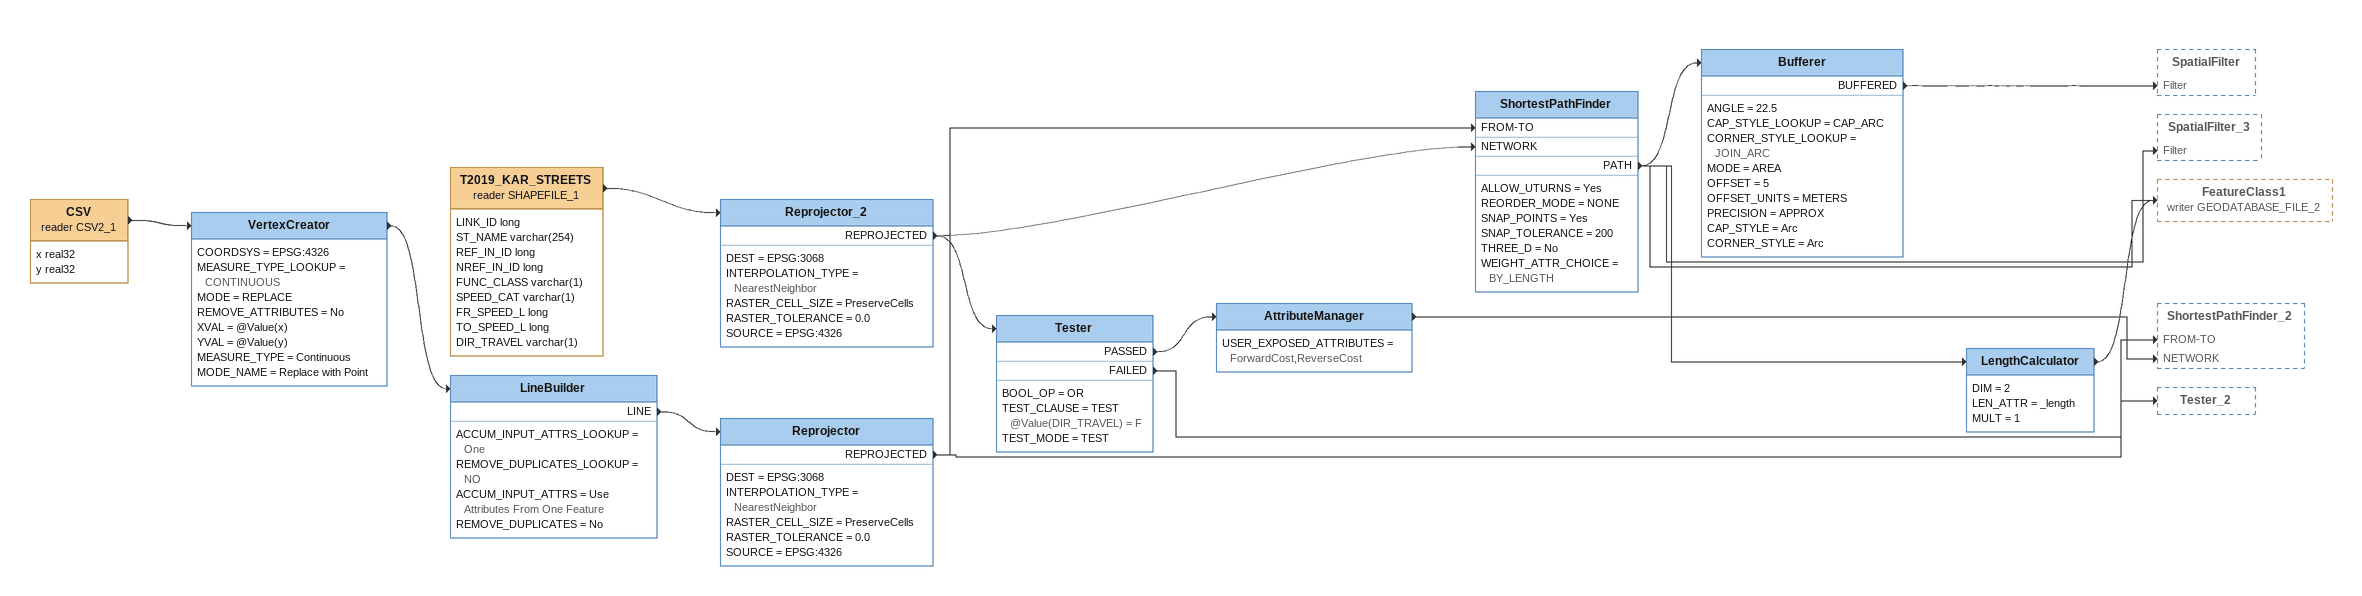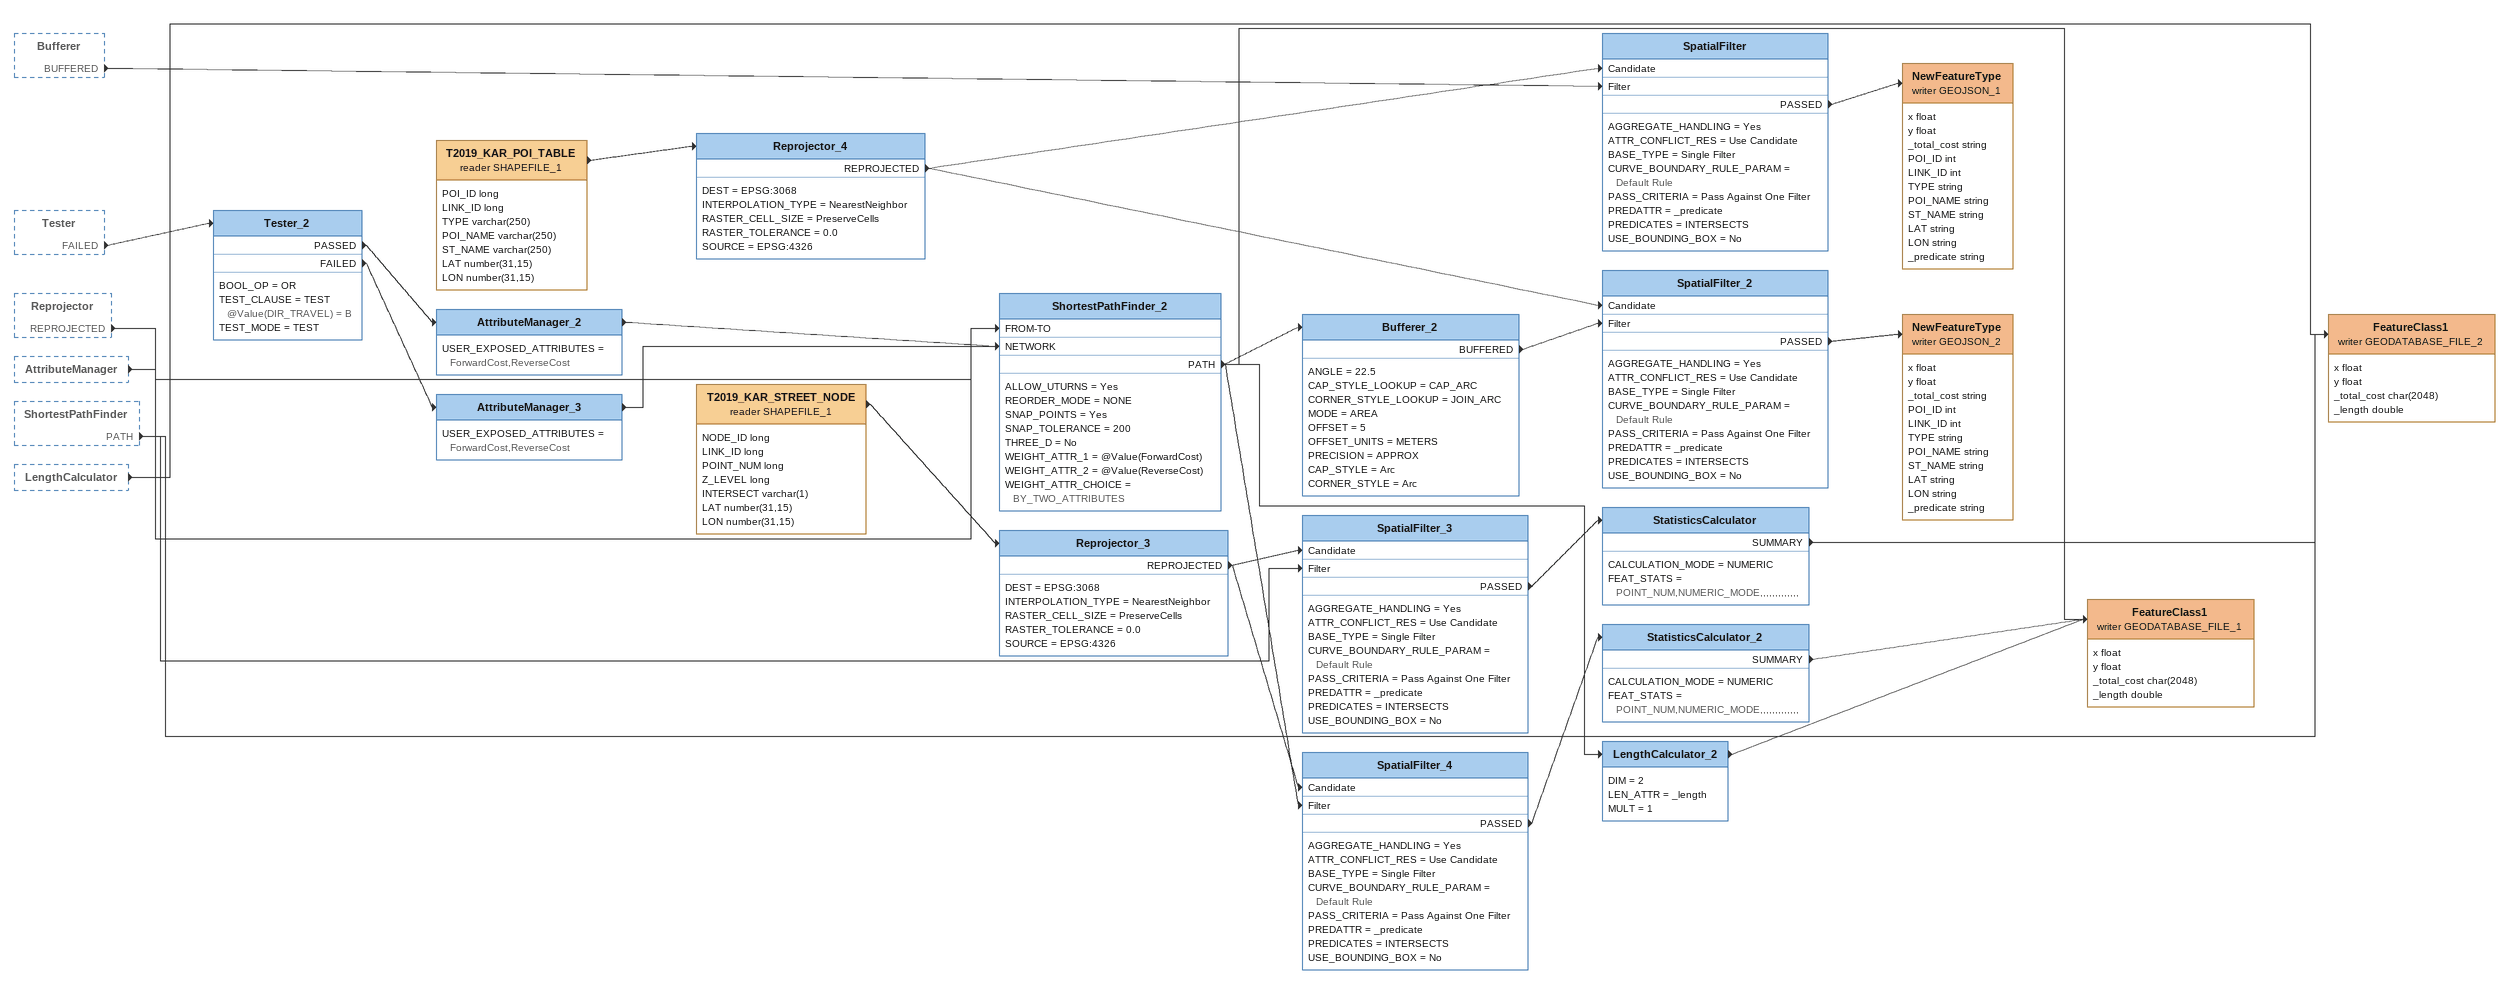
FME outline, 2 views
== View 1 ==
CSV (reader CSV2_1)
    attributes: x real32, y real32
    -> VertexCreator
VertexCreator
    COORDSYS = EPSG:4326
    MEASURE_TYPE_LOOKUP = CONTINUOUS
    MODE = REPLACE
    REMOVE_ATTRIBUTES = No
    XVAL = @Value(x)
    YVAL = @Value(y)
    MEASURE_TYPE = Continuous
    MODE_NAME = Replace with Point
    -> LineBuilder
LineBuilder
    ACCUM_INPUT_ATTRS_LOOKUP = One
    REMOVE_DUPLICATES_LOOKUP = NO
    ACCUM_INPUT_ATTRS = Use Attributes From One Feature
    REMOVE_DUPLICATES = No
    LINE -> Reprojector
Reprojector
    DEST = EPSG:3068
    INTERPOLATION_TYPE = NearestNeighbor
    RASTER_CELL_SIZE = PreserveCells
    RASTER_TOLERANCE = 0.0
    SOURCE = EPSG:4326
    REPROJECTED -> ShortestPathFinder [FROM-TO]
    REPROJECTED -> ShortestPathFinder_2 [FROM-TO]
T2019_KAR_STREETS (reader SHAPEFILE_1)
    attributes: LINK_ID long, ST_NAME varchar(254), REF_IN_ID long, NREF_IN_ID long, FUNC_CLASS varchar(1), SPEED_CAT varchar(1), FR_SPEED_L long, TO_SPEED_L long, DIR_TRAVEL varchar(1)
    -> Reprojector_2
Reprojector_2
    DEST = EPSG:3068
    INTERPOLATION_TYPE = NearestNeighbor
    RASTER_CELL_SIZE = PreserveCells
    RASTER_TOLERANCE = 0.0
    SOURCE = EPSG:4326
    REPROJECTED -> ShortestPathFinder [NETWORK]
    REPROJECTED -> Tester
ShortestPathFinder
    ALLOW_UTURNS = Yes
    REORDER_MODE = NONE
    SNAP_POINTS = Yes
    SNAP_TOLERANCE = 200
    THREE_D = No
    WEIGHT_ATTR_CHOICE = BY_LENGTH
    PATH -> Bufferer
    PATH -> SpatialFilter_3 [Filter]
    PATH -> LengthCalculator
    PATH -> FeatureClass1 (writer GEODATABASE_FILE_2)
Bufferer
    ANGLE = 22.5
    CAP_STYLE_LOOKUP = CAP_ARC
    CORNER_STYLE_LOOKUP = JOIN_ARC
    MODE = AREA
    OFFSET = 5
    OFFSET_UNITS = METERS
    PRECISION = APPROX
    CAP_STYLE = Arc
    CORNER_STYLE = Arc
    BUFFERED -> SpatialFilter [Filter]
LengthCalculator
    DIM = 2
    LEN_ATTR = _length
    MULT = 1
    -> FeatureClass1 (writer GEODATABASE_FILE_2)
Tester
    BOOL_OP = OR
    TEST_CLAUSE = TEST @Value(DIR_TRAVEL) = F
    TEST_MODE = TEST
    PASSED -> AttributeManager
    FAILED -> Tester_2
AttributeManager
    USER_EXPOSED_ATTRIBUTES = ForwardCost,ReverseCost
    -> ShortestPathFinder_2 [NETWORK]

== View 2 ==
Bufferer [outside]
    BUFFERED -> SpatialFilter [Filter]
Tester [outside]
    FAILED -> Tester_2
Reprojector [outside]
    REPROJECTED -> ShortestPathFinder_2 [FROM-TO]
AttributeManager [outside]
    -> ShortestPathFinder_2 [NETWORK]
ShortestPathFinder [outside]
    PATH -> SpatialFilter_3 [Filter]
    PATH -> FeatureClass1 (writer GEODATABASE_FILE_2)
LengthCalculator [outside]
    -> FeatureClass1 (writer GEODATABASE_FILE_2)
Tester_2
    BOOL_OP = OR
    TEST_CLAUSE = TEST @Value(DIR_TRAVEL) = B
    TEST_MODE = TEST
    PASSED -> AttributeManager_2
    FAILED -> AttributeManager_3
AttributeManager_2
    USER_EXPOSED_ATTRIBUTES = ForwardCost,ReverseCost
    -> ShortestPathFinder_2 [NETWORK]
AttributeManager_3
    USER_EXPOSED_ATTRIBUTES = ForwardCost,ReverseCost
    -> ShortestPathFinder_2 [NETWORK]
ShortestPathFinder_2
    ALLOW_UTURNS = Yes
    REORDER_MODE = NONE
    SNAP_POINTS = Yes
    SNAP_TOLERANCE = 200
    THREE_D = No
    WEIGHT_ATTR_1 = @Value(ForwardCost)
    WEIGHT_ATTR_2 = @Value(ReverseCost)
    WEIGHT_ATTR_CHOICE = BY_TWO_ATTRIBUTES
    PATH -> Bufferer_2
    PATH -> SpatialFilter_4 [Filter]
    PATH -> LengthCalculator_2
    PATH -> FeatureClass1 (writer GEODATABASE_FILE_1)
Bufferer_2
    ANGLE = 22.5
    CAP_STYLE_LOOKUP = CAP_ARC
    CORNER_STYLE_LOOKUP = JOIN_ARC
    MODE = AREA
    OFFSET = 5
    OFFSET_UNITS = METERS
    PRECISION = APPROX
    CAP_STYLE = Arc
    CORNER_STYLE = Arc
    BUFFERED -> SpatialFilter_2 [Filter]
LengthCalculator_2
    DIM = 2
    LEN_ATTR = _length
    MULT = 1
    -> FeatureClass1 (writer GEODATABASE_FILE_1)
T2019_KAR_POI_TABLE (reader SHAPEFILE_1)
    attributes: POI_ID long, LINK_ID long, TYPE varchar(250), POI_NAME varchar(250), ST_NAME varchar(250), LAT number(31,15), LON number(31,15)
    -> Reprojector_4
Reprojector_4
    DEST = EPSG:3068
    INTERPOLATION_TYPE = NearestNeighbor
    RASTER_CELL_SIZE = PreserveCells
    RASTER_TOLERANCE = 0.0
    SOURCE = EPSG:4326
    REPROJECTED -> SpatialFilter [Candidate]
    REPROJECTED -> SpatialFilter_2 [Candidate]
SpatialFilter
    AGGREGATE_HANDLING = Yes
    ATTR_CONFLICT_RES = Use Candidate
    BASE_TYPE = Single Filter
    CURVE_BOUNDARY_RULE_PARAM = Default Rule
    PASS_CRITERIA = Pass Against One Filter
    PREDATTR = _predicate
    PREDICATES = INTERSECTS
    USE_BOUNDING_BOX = No
    PASSED -> NewFeatureType (writer GEOJSON_1)
NewFeatureType (writer GEOJSON_1)
    attributes: x float, y float, _total_cost string, POI_ID int, LINK_ID int, TYPE string, POI_NAME string, ST_NAME string, LAT string, LON string, _predicate string
SpatialFilter_2
    AGGREGATE_HANDLING = Yes
    ATTR_CONFLICT_RES = Use Candidate
    BASE_TYPE = Single Filter
    CURVE_BOUNDARY_RULE_PARAM = Default Rule
    PASS_CRITERIA = Pass Against One Filter
    PREDATTR = _predicate
    PREDICATES = INTERSECTS
    USE_BOUNDING_BOX = No
    PASSED -> NewFeatureType (writer GEOJSON_2)
NewFeatureType (writer GEOJSON_2)
    attributes: x float, y float, _total_cost string, POI_ID int, LINK_ID int, TYPE string, POI_NAME string, ST_NAME string, LAT string, LON string, _predicate string
T2019_KAR_STREET_NODE (reader SHAPEFILE_1)
    attributes: NODE_ID long, LINK_ID long, POINT_NUM long, Z_LEVEL long, INTERSECT varchar(1), LAT number(31,15), LON number(31,15)
    -> Reprojector_3
Reprojector_3
    DEST = EPSG:3068
    INTERPOLATION_TYPE = NearestNeighbor
    RASTER_CELL_SIZE = PreserveCells
    RASTER_TOLERANCE = 0.0
    SOURCE = EPSG:4326
    REPROJECTED -> SpatialFilter_3 [Candidate]
    REPROJECTED -> SpatialFilter_4 [Candidate]
SpatialFilter_3
    AGGREGATE_HANDLING = Yes
    ATTR_CONFLICT_RES = Use Candidate
    BASE_TYPE = Single Filter
    CURVE_BOUNDARY_RULE_PARAM = Default Rule
    PASS_CRITERIA = Pass Against One Filter
    PREDATTR = _predicate
    PREDICATES = INTERSECTS
    USE_BOUNDING_BOX = No
    PASSED -> StatisticsCalculator
StatisticsCalculator
    CALCULATION_MODE = NUMERIC
    FEAT_STATS = POINT_NUM,NUMERIC_MODE,,,,,,,,,,,,,
    SUMMARY -> FeatureClass1 (writer GEODATABASE_FILE_2)
FeatureClass1 (writer GEODATABASE_FILE_2)
    attributes: x float, y float, _total_cost char(2048), _length double
SpatialFilter_4
    AGGREGATE_HANDLING = Yes
    ATTR_CONFLICT_RES = Use Candidate
    BASE_TYPE = Single Filter
    CURVE_BOUNDARY_RULE_PARAM = Default Rule
    PASS_CRITERIA = Pass Against One Filter
    PREDATTR = _predicate
    PREDICATES = INTERSECTS
    USE_BOUNDING_BOX = No
    PASSED -> StatisticsCalculator_2
StatisticsCalculator_2
    CALCULATION_MODE = NUMERIC
    FEAT_STATS = POINT_NUM,NUMERIC_MODE,,,,,,,,,,,,,
    SUMMARY -> FeatureClass1 (writer GEODATABASE_FILE_1)
FeatureClass1 (writer GEODATABASE_FILE_1)
    attributes: x float, y float, _total_cost char(2048), _length double
